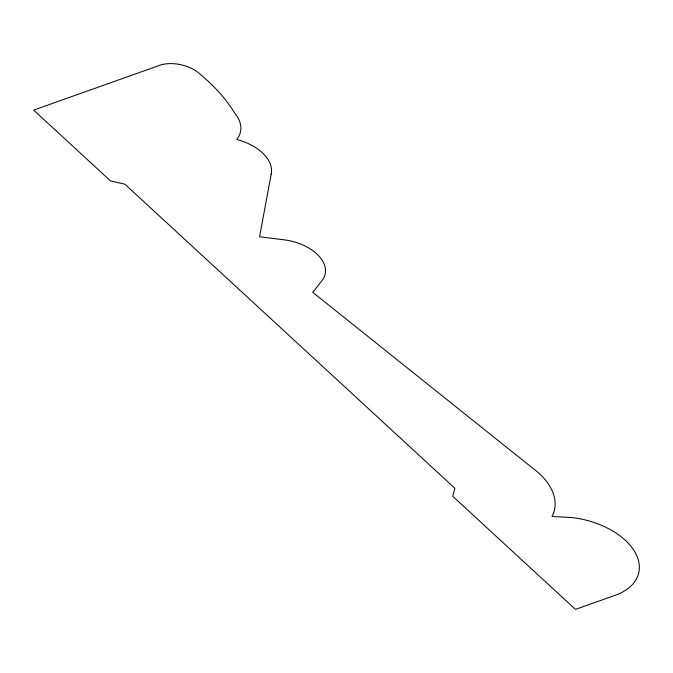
<?xml version="1.0" encoding="UTF-8"?>
<svg xmlns="http://www.w3.org/2000/svg" width="673" height="673" viewBox="0 0 673 673"><rect width="100%" height="100%" fill="white"/><g stroke="black" fill="none" stroke-linecap="round" stroke-linejoin="round"><path stroke-width="1.01" d="M271.177 174.248L259.568 236.812L285.041 239.933A41.045 24.758 12.7 0 1 322.224 280.305L312.76 292.334L532.722 468.172A73.677 44.443 12.7 0 1 552.045 516.502L571.949 517.545A65.803 39.699 12.7 0 1 634.689 551.616A65.803 39.699 12.7 0 1 617.511 594.452L575.465 609.385L452.736 496.287L454.881 488.304L124.867 184.192L110.515 180.936L33.65 110.103L157.23 66.19A29.662 17.893 12.7 0 1 200.369 74.4A194.169 117.127 12.7 0 1 234.843 113.291A45.613 27.517 12.7 0 1 236.694 139.42A43.854 26.457 12.7 0 1 271.177 174.248"/></g></svg>
